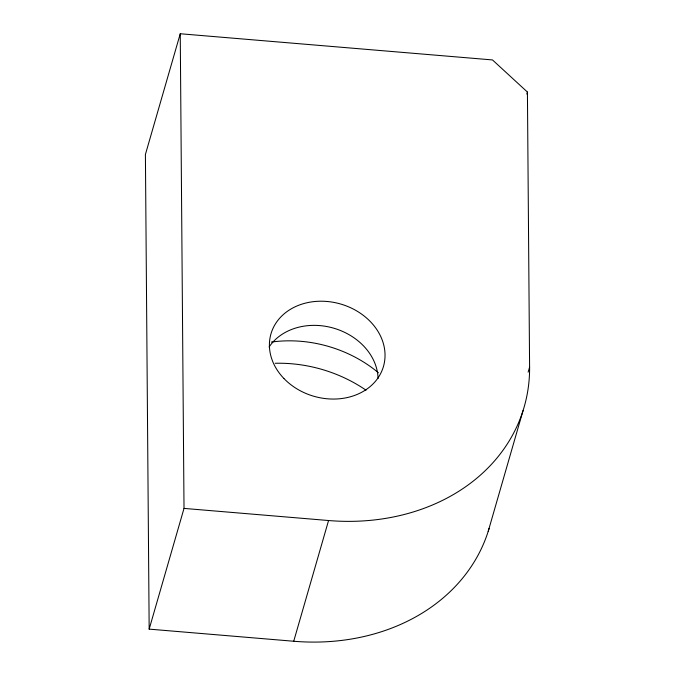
<?xml version="1.0" encoding="UTF-8"?>
<svg xmlns="http://www.w3.org/2000/svg" width="675" height="675" viewBox="0 0 675 675"><rect width="100%" height="100%" fill="white"/><g stroke="black" fill="none" stroke-linecap="round" stroke-linejoin="round"><path stroke-width="1.01" d="M528.145 372.136L529.597 367.107L527.42 92.053L492.488 59.932L180.25 33.75L145.403 154.474L149.167 629.125L293.718 641.25A204.981 168.117 16.1 0 0 489.113 528.382M149.167 629.125L184.013 508.402L180.25 33.75M293.718 641.25L328.565 520.526A204.981 168.117 16.1 0 0 529.597 367.107M526.837 94.07L527.42 92.053M488.202 531.36L523.049 410.628M184.013 508.402L328.565 520.526M271.35 342.065A117.129 96.061 16.1 0 1 378.405 372.752M269.089 347.034A58.565 48.035 16.1 0 1 333.602 328.143A58.565 48.035 16.1 0 1 378.059 378.548M275.189 363.277A128.841 105.671 16.1 0 1 366.019 390.184M283.888 378.473A58.565 48.035 16.1 0 0 382.042 370.507A58.565 48.035 16.1 0 0 315.723 301.43A58.565 48.035 16.1 0 0 283.888 378.473"/></g></svg>
